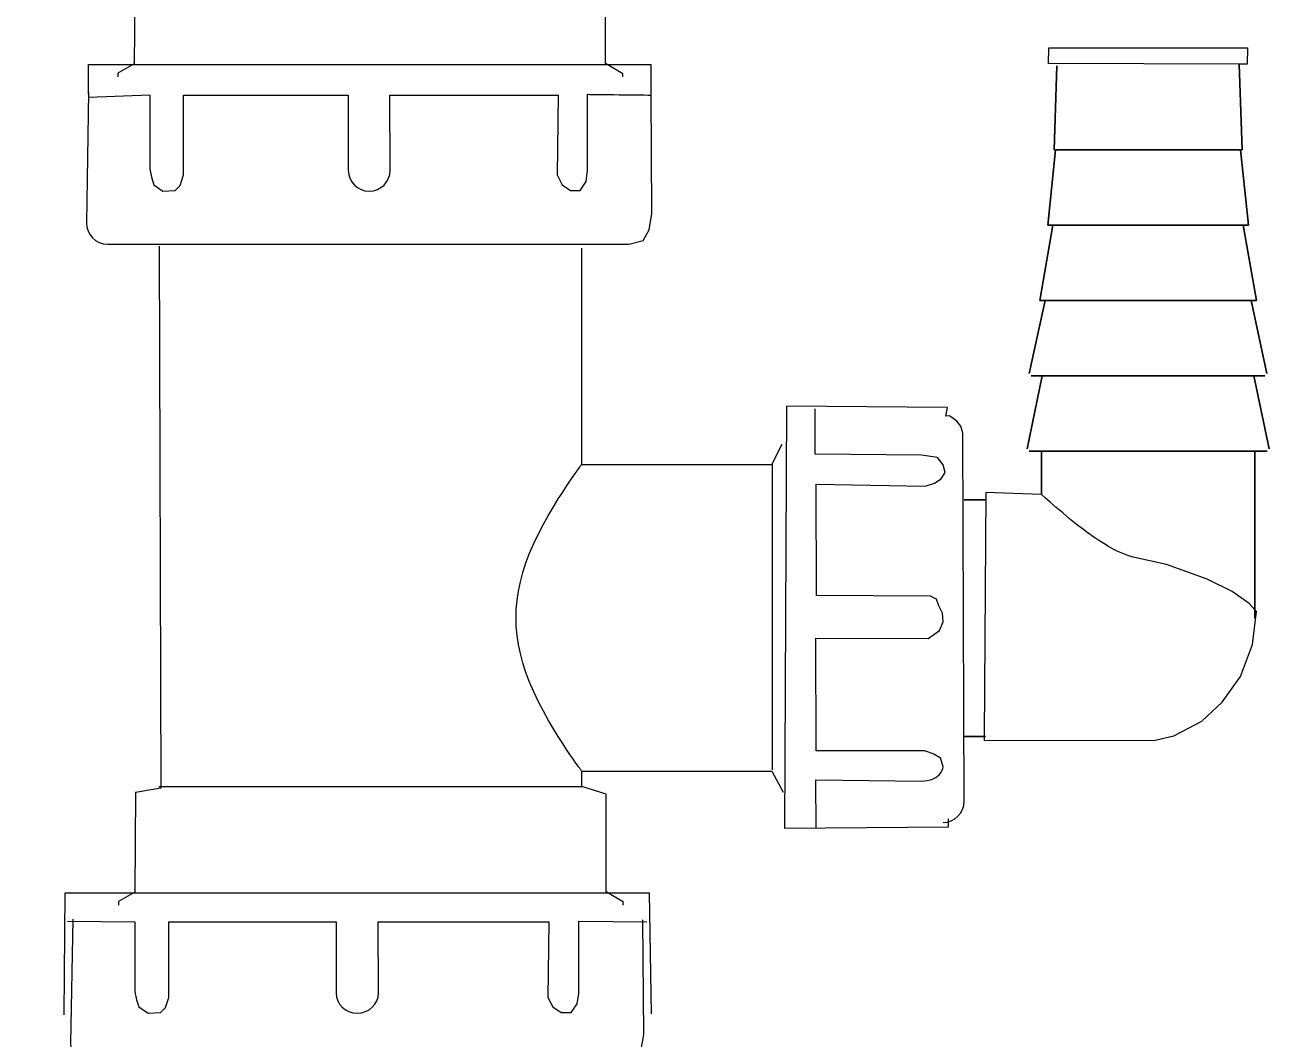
# Model space of a CAD drawing. Header units: millimetres. Extents: x 976 to 9349, y -1578 to 2211.
# Drawn here: x 6642.65 to 6654.39, y -643.9 to -634.34 of the extents above; entities that cross this region are included whole.
import ezdxf

# ---------------------------------------------------------------- set-up
doc = ezdxf.new("R2010")
doc.units = ezdxf.units.MM
doc.layers.add('Inst - odpływ', color=35, linetype='Continuous')

# ---------------------------------------------------------------- blocks, each defined once
blk = doc.blocks.new('Z$W@#17160')
for p, q in [((39.646, 16.973), (44.949, 16.973)), ((39.646, 16.691), (39.646, 16.973)), ((44.949, 16.684), (44.949, 16.973)), ((40.223, 16.683), (39.645, 16.66))]:
    blk.add_line(p, q)
for points, knots in [([(44.682, 16.856), (44.682, 16.873), (44.682, 16.883), (44.682, 16.883), (44.682, 16.883), (44.682, 16.883), (44.521, 16.98), (44.521, 16.98), (44.521, 16.98), (44.521, 16.98), (44.521, 17.902), (44.521, 17.902), (44.521, 17.902), (44.521, 17.902), (44.291, 17.974), (44.291, 17.974), (44.291, 17.974), (44.291, 17.974), (44.29, 18.119), (44.29, 18.119), (44.29, 18.119), (44.29, 18.119), (44.289, 18.121), (44.289, 18.121), (44.289, 18.121), (44.289, 18.121), (44.285, 18.126), (44.285, 18.126), (44.285, 18.126), (44.285, 18.126), (44.279, 18.134), (44.279, 18.134), (44.279, 18.134), (44.279, 18.134), (44.271, 18.146), (44.271, 18.146), (44.271, 18.146), (44.271, 18.146), (44.261, 18.16), (44.261, 18.16), (44.261, 18.16), (44.261, 18.16), (44.247, 18.179), (44.247, 18.179), (44.247, 18.179), (44.247, 18.179), (44.229, 18.204), (44.229, 18.204), (44.229, 18.204), (44.229, 18.204), (44.207, 18.236), (44.207, 18.236), (44.207, 18.236), (44.207, 18.236), (44.18, 18.276), (44.18, 18.276), (44.18, 18.276), (44.18, 18.276), (44.147, 18.323), (44.147, 18.323), (44.147, 18.323), (44.147, 18.323), (44.11, 18.38), (44.11, 18.38), (44.11, 18.38), (44.11, 18.38), (44.068, 18.445), (44.068, 18.445), (44.068, 18.445), (44.068, 18.445), (44.023, 18.518), (44.023, 18.518), (44.023, 18.518), (44.023, 18.518), (43.976, 18.597), (43.976, 18.597), (43.976, 18.597), (43.976, 18.597), (43.928, 18.683), (43.928, 18.683), (43.928, 18.683), (43.928, 18.683), (43.881, 18.773), (43.881, 18.773), (43.881, 18.773), (43.881, 18.773), (43.838, 18.865), (43.838, 18.865), (43.838, 18.865), (43.838, 18.865), (43.798, 18.957), (43.798, 18.957), (43.798, 18.957), (43.798, 18.957), (43.764, 19.048), (43.764, 19.048), (43.764, 19.048), (43.764, 19.048), (43.734, 19.138), (43.734, 19.138), (43.734, 19.138), (43.734, 19.138), (43.711, 19.227), (43.711, 19.227), (43.711, 19.227), (43.711, 19.227), (43.693, 19.313), (43.693, 19.313), (43.693, 19.313), (43.693, 19.313), (43.68, 19.398), (43.68, 19.398), (43.68, 19.398), (43.68, 19.398), (43.672, 19.482), (43.672, 19.482), (43.672, 19.482), (43.672, 19.482), (43.67, 19.564), (43.67, 19.564), (43.67, 19.564), (43.67, 19.564), (43.672, 19.646), (43.672, 19.646), (43.672, 19.646), (43.672, 19.646), (43.68, 19.73), (43.68, 19.73), (43.68, 19.73), (43.68, 19.73), (43.693, 19.815), (43.693, 19.815), (43.693, 19.815), (43.693, 19.815), (43.711, 19.901), (43.711, 19.901), (43.711, 19.901), (43.711, 19.901), (43.734, 19.99), (43.734, 19.99), (43.734, 19.99), (43.734, 19.99), (43.764, 20.08), (43.764, 20.08), (43.764, 20.08), (43.764, 20.08), (43.798, 20.171), (43.798, 20.171), (43.798, 20.171), (43.798, 20.171), (43.838, 20.263), (43.838, 20.263), (43.838, 20.263), (43.838, 20.263), (43.881, 20.355), (43.881, 20.355), (43.881, 20.355), (43.881, 20.355), (43.928, 20.445), (43.928, 20.445), (43.928, 20.445), (43.928, 20.445), (43.976, 20.531), (43.976, 20.531), (43.976, 20.531), (43.976, 20.531), (44.023, 20.61), (44.023, 20.61), (44.023, 20.61), (44.023, 20.61), (44.068, 20.683), (44.068, 20.683), (44.068, 20.683), (44.068, 20.683), (44.11, 20.748), (44.11, 20.748), (44.11, 20.748), (44.11, 20.748), (44.148, 20.805), (44.148, 20.805), (44.148, 20.805), (44.148, 20.805), (44.18, 20.852), (44.18, 20.852), (44.18, 20.852), (44.18, 20.852), (44.207, 20.892), (44.207, 20.892), (44.207, 20.892), (44.207, 20.892), (44.23, 20.924), (44.23, 20.924), (44.23, 20.924), (44.23, 20.924), (44.247, 20.949), (44.247, 20.949), (44.247, 20.949), (44.247, 20.949), (44.261, 20.968), (44.261, 20.968), (44.261, 20.968), (44.261, 20.968), (44.271, 20.982), (44.271, 20.982), (44.271, 20.982), (44.271, 20.982), (44.279, 20.994), (44.279, 20.994), (44.279, 20.994), (44.279, 20.994), (44.285, 21.002), (44.285, 21.002), (44.285, 21.002), (44.285, 21.002), (44.289, 21.007), (44.289, 21.007), (44.289, 21.007), (44.289, 21.007), (44.29, 21.009), (44.29, 21.009), (44.29, 21.009), (44.29, 21.009), (44.291, 23.046), (44.291, 23.046)], [0.1627991, 0.1627991, 0.1627991, 0.1627991, 0.1641791, 0.1641791, 0.1641791, 0.1641791, 0.1791045, 0.1791045, 0.1791045, 0.1791045, 0.1940299, 0.1940299, 0.1940299, 0.1940299, 0.2089552, 0.2089552, 0.2089552, 0.2089552, 0.2238806, 0.2238806, 0.2238806, 0.2238806, 0.238806, 0.238806, 0.238806, 0.238806, 0.2537313, 0.2537313, 0.2537313, 0.2537313, 0.2686567, 0.2686567, 0.2686567, 0.2686567, 0.2835821, 0.2835821, 0.2835821, 0.2835821, 0.2985075, 0.2985075, 0.2985075, 0.2985075, 0.3134328, 0.3134328, 0.3134328, 0.3134328, 0.3283582, 0.3283582, 0.3283582, 0.3283582, 0.3432836, 0.3432836, 0.3432836, 0.3432836, 0.358209, 0.358209, 0.358209, 0.358209, 0.3731343, 0.3731343, 0.3731343, 0.3731343, 0.3880597, 0.3880597, 0.3880597, 0.3880597, 0.4029851, 0.4029851, 0.4029851, 0.4029851, 0.4179104, 0.4179104, 0.4179104, 0.4179104, 0.4328358, 0.4328358, 0.4328358, 0.4328358, 0.4477612, 0.4477612, 0.4477612, 0.4477612, 0.4626866, 0.4626866, 0.4626866, 0.4626866, 0.4776119, 0.4776119, 0.4776119, 0.4776119, 0.4925373, 0.4925373, 0.4925373, 0.4925373, 0.5074627, 0.5074627, 0.5074627, 0.5074627, 0.5223881, 0.5223881, 0.5223881, 0.5223881, 0.5373134, 0.5373134, 0.5373134, 0.5373134, 0.5522388, 0.5522388, 0.5522388, 0.5522388, 0.5671642, 0.5671642, 0.5671642, 0.5671642, 0.5820896, 0.5820896, 0.5820896, 0.5820896, 0.5970149, 0.5970149, 0.5970149, 0.5970149, 0.6119403, 0.6119403, 0.6119403, 0.6119403, 0.6268657, 0.6268657, 0.6268657, 0.6268657, 0.641791, 0.641791, 0.641791, 0.641791, 0.6567164, 0.6567164, 0.6567164, 0.6567164, 0.6716418, 0.6716418, 0.6716418, 0.6716418, 0.6865672, 0.6865672, 0.6865672, 0.6865672, 0.7014925, 0.7014925, 0.7014925, 0.7014925, 0.7164179, 0.7164179, 0.7164179, 0.7164179, 0.7313433, 0.7313433, 0.7313433, 0.7313433, 0.7462687, 0.7462687, 0.7462687, 0.7462687, 0.761194, 0.761194, 0.761194, 0.761194, 0.7761194, 0.7761194, 0.7761194, 0.7761194, 0.7910448, 0.7910448, 0.7910448, 0.7910448, 0.8059701, 0.8059701, 0.8059701, 0.8059701, 0.8208955, 0.8208955, 0.8208955, 0.8208955, 0.8358209, 0.8358209, 0.8358209, 0.8358209, 0.8507463, 0.8507463, 0.8507463, 0.8507463, 0.8656716, 0.8656716, 0.8656716, 0.8656716, 0.880597, 0.880597, 0.880597, 0.880597, 0.8955224, 0.8955224, 0.8955224, 0.8955224, 0.9104478, 0.9104478, 0.9104478, 0.9104478, 0.9253731, 0.9253731, 0.9253731, 0.9253731, 0.9402985, 0.9402985, 0.9402985, 0.9402985, 0.9552239, 0.9552239, 0.9552239, 0.9552239, 0.9701493, 0.9701493, 0.9701493, 0.9701493, 1, 1, 1, 1]), ([(40.307, 23.064), (40.307, 23.064), (40.32, 17.959), (40.32, 17.959), (40.32, 17.959), (40.32, 17.959), (40.084, 17.918), (40.084, 17.918), (40.084, 17.918), (40.084, 17.918), (40.077, 16.978), (40.077, 16.978), (40.077, 16.978), (40.077, 16.978), (39.922, 16.89), (39.922, 16.89), (39.922, 16.89), (39.922, 16.89), (39.922, 16.878), (39.922, 16.856)], [0, 0, 0, 0, 0.01492537, 0.01492537, 0.01492537, 0.01492537, 0.02985075, 0.02985075, 0.02985075, 0.02985075, 0.04477612, 0.04477612, 0.04477612, 0.04477612, 0.05970149, 0.05970149, 0.05970149, 0.05970149, 0.06125438, 0.06125438, 0.06125438, 0.06125438]), ([(48.699, 17.13), (48.699, 17.13), (48.698, 16.98), (48.698, 16.98), (48.698, 16.98), (48.698, 16.98), (50.494, 16.974), (50.494, 16.974), (50.494, 16.974), (50.494, 16.974), (50.57, 16.974), (50.57, 16.974), (50.57, 16.974), (50.57, 16.974), (50.572, 17.13), (50.572, 17.13), (50.572, 17.13), (50.572, 17.13), (48.699, 17.13), (48.699, 17.13)], [0, 0, 0, 0, 0.166667, 0.166667, 0.166667, 0.166667, 0.333333, 0.333333, 0.333333, 0.333333, 0.5, 0.5, 0.5, 0.5, 0.666667, 0.666667, 0.666667, 0.666667, 1, 1, 1, 1]), ([(48.776, 16.959), (48.776, 16.959), (48.749, 16.167), (48.749, 16.167), (48.749, 16.167), (48.749, 16.167), (50.508, 16.167), (50.508, 16.167), (50.508, 16.167), (50.508, 16.167), (48.749, 16.167), (48.749, 16.167), (48.749, 16.167), (48.749, 16.167), (48.776, 16.959), (48.776, 16.959)], [0, 0, 0, 0, 0.2, 0.2, 0.2, 0.2, 0.4, 0.4, 0.4, 0.4, 0.6, 0.6, 0.6, 0.6, 1, 1, 1, 1]), ([(50.494, 16.98), (50.494, 16.98), (50.494, 16.974), (50.494, 16.974), (50.494, 16.974), (50.494, 16.974), (50.522, 16.167), (50.522, 16.167), (50.522, 16.167), (50.522, 16.167), (50.508, 16.167), (50.508, 16.167), (50.508, 16.167), (50.508, 16.167), (50.582, 15.457), (50.582, 15.457), (50.582, 15.457), (50.582, 15.457), (50.533, 15.457), (50.533, 15.457), (50.533, 15.457), (50.533, 15.457), (50.657, 14.747), (50.657, 14.747), (50.657, 14.747), (50.657, 14.747), (50.607, 14.747), (50.607, 14.747), (50.607, 14.747), (50.607, 14.747), (50.756, 14.061), (50.756, 14.061), (50.756, 14.061), (50.756, 14.061), (50.607, 14.747), (50.607, 14.747), (50.607, 14.747), (50.607, 14.747), (50.657, 14.747), (50.657, 14.747), (50.657, 14.747), (50.657, 14.747), (50.533, 15.457), (50.533, 15.457), (50.533, 15.457), (50.533, 15.457), (50.582, 15.457), (50.582, 15.457), (50.582, 15.457), (50.582, 15.457), (50.508, 16.167), (50.508, 16.167), (50.508, 16.167), (50.508, 16.167), (50.522, 16.167), (50.522, 16.167), (50.522, 16.167), (50.522, 16.167), (50.494, 16.974), (50.494, 16.974), (50.494, 16.974), (50.494, 16.974), (50.494, 16.98), (50.494, 16.98)], [0, 0, 0, 0, 0.058824, 0.058824, 0.058824, 0.058824, 0.117647, 0.117647, 0.117647, 0.117647, 0.176471, 0.176471, 0.176471, 0.176471, 0.235294, 0.235294, 0.235294, 0.235294, 0.294118, 0.294118, 0.294118, 0.294118, 0.352941, 0.352941, 0.352941, 0.352941, 0.411765, 0.411765, 0.411765, 0.411765, 0.470588, 0.470588, 0.470588, 0.470588, 0.529412, 0.529412, 0.529412, 0.529412, 0.588235, 0.588235, 0.588235, 0.588235, 0.647059, 0.647059, 0.647059, 0.647059, 0.705882, 0.705882, 0.705882, 0.705882, 0.764706, 0.764706, 0.764706, 0.764706, 0.823529, 0.823529, 0.823529, 0.823529, 0.882353, 0.882353, 0.882353, 0.882353, 1, 1, 1, 1]), ([(39.646, 16.711), (39.646, 16.711), (39.626, 15.479), (39.626, 15.479), (39.626, 15.479), (39.626, 15.369), (39.714, 15.279), (39.824, 15.279), (39.824, 15.279), (39.824, 15.279), (44.741, 15.28), (44.741, 15.28), (44.741, 15.28), (44.741, 15.28), (44.874, 15.314), (44.874, 15.314), (44.874, 15.314), (44.874, 15.314), (44.932, 15.415), (44.932, 15.415), (44.932, 15.415), (44.932, 15.415), (44.957, 15.567), (44.957, 15.567), (44.957, 15.567), (44.957, 15.567), (44.949, 16.703), (44.949, 16.703)], [0, 0, 0, 0, 0.125, 0.125, 0.125, 0.125, 0.25, 0.25, 0.25, 0.25, 0.375, 0.375, 0.375, 0.375, 0.5, 0.5, 0.5, 0.5, 0.625, 0.625, 0.625, 0.625, 0.75, 0.75, 0.75, 0.75, 1, 1, 1, 1]), ([(40.223, 16.683), (40.223, 16.683), (40.223, 16.683), (40.223, 16.683), (40.223, 16.683), (40.223, 16.683), (40.223, 15.988), (40.223, 15.988), (40.223, 15.988), (40.223, 15.988), (40.239, 15.91), (40.239, 15.91), (40.239, 15.91), (40.239, 15.91), (40.262, 15.839), (40.262, 15.839), (40.262, 15.839), (40.262, 15.839), (40.347, 15.777), (40.347, 15.777), (40.347, 15.777), (40.347, 15.777), (40.463, 15.785), (40.463, 15.785), (40.463, 15.785), (40.463, 15.785), (40.509, 15.832), (40.509, 15.832), (40.509, 15.832), (40.509, 15.832), (40.54, 15.933), (40.54, 15.933), (40.54, 15.933), (40.54, 15.933), (40.54, 16.683), (40.54, 16.683), (40.54, 16.683), (40.54, 16.683), (42.094, 16.683), (42.094, 16.683), (42.094, 16.683), (42.094, 16.683), (42.095, 15.977), (42.095, 15.977), (42.095, 15.977), (42.095, 15.867), (42.183, 15.778), (42.292, 15.778), (42.292, 15.778), (42.401, 15.778), (42.49, 15.867), (42.49, 15.977), (42.49, 15.977), (42.49, 15.977), (42.488, 16.683), (42.488, 16.683), (42.488, 16.683), (42.488, 16.683), (44.073, 16.683), (44.073, 16.683), (44.073, 16.683), (44.073, 16.683), (44.065, 15.933), (44.065, 15.933), (44.065, 15.933), (44.065, 15.933), (44.111, 15.839), (44.111, 15.839), (44.111, 15.839), (44.111, 15.839), (44.189, 15.785), (44.189, 15.785), (44.189, 15.785), (44.189, 15.785), (44.281, 15.785), (44.281, 15.785), (44.281, 15.785), (44.281, 15.785), (44.336, 15.871), (44.336, 15.871), (44.336, 15.871), (44.336, 15.871), (44.351, 15.972), (44.351, 15.972), (44.351, 15.972), (44.351, 15.972), (44.351, 16.691), (44.351, 16.691), (44.351, 16.691), (44.351, 16.691), (44.815, 16.686), (44.949, 16.684)], [0.0416151, 0.0416151, 0.0416151, 0.0416151, 0.0416667, 0.0416667, 0.0416667, 0.0416667, 0.0833333, 0.0833333, 0.0833333, 0.0833333, 0.125, 0.125, 0.125, 0.125, 0.1666667, 0.1666667, 0.1666667, 0.1666667, 0.2083333, 0.2083333, 0.2083333, 0.2083333, 0.25, 0.25, 0.25, 0.25, 0.2916667, 0.2916667, 0.2916667, 0.2916667, 0.3333333, 0.3333333, 0.3333333, 0.3333333, 0.375, 0.375, 0.375, 0.375, 0.4166667, 0.4166667, 0.4166667, 0.4166667, 0.4583333, 0.4583333, 0.4583333, 0.4583333, 0.5, 0.5, 0.5, 0.5, 0.5416667, 0.5416667, 0.5416667, 0.5416667, 0.5833333, 0.5833333, 0.5833333, 0.5833333, 0.625, 0.625, 0.625, 0.625, 0.6666667, 0.6666667, 0.6666667, 0.6666667, 0.7083333, 0.7083333, 0.7083333, 0.7083333, 0.75, 0.75, 0.75, 0.75, 0.7916667, 0.7916667, 0.7916667, 0.7916667, 0.8333333, 0.8333333, 0.8333333, 0.8333333, 0.875, 0.875, 0.875, 0.875, 0.9166667, 0.9166667, 0.9166667, 0.9166667, 0.9879717, 0.9879717, 0.9879717, 0.9879717]), ([(48.763, 16.167), (48.763, 16.167), (48.689, 15.457), (48.689, 15.457), (48.689, 15.457), (48.689, 15.457), (50.533, 15.457), (50.533, 15.457), (50.533, 15.457), (50.533, 15.457), (48.689, 15.457), (48.689, 15.457), (48.689, 15.457), (48.689, 15.457), (48.763, 16.167), (48.763, 16.167)], [0, 0, 0, 0, 0.2, 0.2, 0.2, 0.2, 0.4, 0.4, 0.4, 0.4, 0.6, 0.6, 0.6, 0.6, 1, 1, 1, 1]), ([(44.687, 9.051), (44.688, 9.068), (44.688, 9.078), (44.688, 9.078), (44.688, 9.078), (44.688, 9.078), (44.527, 9.175), (44.527, 9.175), (44.527, 9.175), (44.527, 9.175), (44.527, 10.097), (44.527, 10.097), (44.527, 10.097), (44.527, 10.097), (44.296, 10.169), (44.296, 10.169), (44.296, 10.169), (44.296, 10.169), (44.296, 10.314), (44.296, 10.314), (44.296, 10.314), (44.296, 10.314), (44.295, 10.316), (44.295, 10.316), (44.295, 10.316), (44.295, 10.316), (44.291, 10.321), (44.291, 10.321), (44.291, 10.321), (44.291, 10.321), (44.285, 10.329), (44.285, 10.329), (44.285, 10.329), (44.285, 10.329), (44.277, 10.341), (44.277, 10.341), (44.277, 10.341), (44.277, 10.341), (44.266, 10.355), (44.266, 10.355), (44.266, 10.355), (44.266, 10.355), (44.253, 10.374), (44.253, 10.374), (44.253, 10.374), (44.253, 10.374), (44.235, 10.399), (44.235, 10.399), (44.235, 10.399), (44.235, 10.399), (44.213, 10.431), (44.213, 10.431), (44.213, 10.431), (44.213, 10.431), (44.185, 10.471), (44.185, 10.471), (44.185, 10.471), (44.185, 10.471), (44.153, 10.518), (44.153, 10.518), (44.153, 10.518), (44.153, 10.518), (44.116, 10.575), (44.116, 10.575), (44.116, 10.575), (44.116, 10.575), (44.074, 10.64), (44.074, 10.64), (44.074, 10.64), (44.074, 10.64), (44.029, 10.713), (44.029, 10.713), (44.029, 10.713), (44.029, 10.713), (43.982, 10.792), (43.982, 10.792), (43.982, 10.792), (43.982, 10.792), (43.934, 10.878), (43.934, 10.878), (43.934, 10.878), (43.934, 10.878), (43.887, 10.968), (43.887, 10.968), (43.887, 10.968), (43.887, 10.968), (43.843, 11.06), (43.843, 11.06), (43.843, 11.06), (43.843, 11.06), (43.804, 11.152), (43.804, 11.152), (43.804, 11.152), (43.804, 11.152), (43.769, 11.243), (43.769, 11.243), (43.769, 11.243), (43.769, 11.243), (43.74, 11.333), (43.74, 11.333), (43.74, 11.333), (43.74, 11.333), (43.717, 11.422), (43.717, 11.422), (43.717, 11.422), (43.717, 11.422), (43.698, 11.508), (43.698, 11.508), (43.698, 11.508), (43.698, 11.508), (43.686, 11.593), (43.686, 11.593), (43.686, 11.593), (43.686, 11.593), (43.678, 11.677), (43.678, 11.677), (43.678, 11.677), (43.678, 11.677), (43.676, 11.759), (43.676, 11.759), (43.676, 11.759), (43.676, 11.759), (43.678, 11.841), (43.678, 11.841), (43.678, 11.841), (43.678, 11.841), (43.686, 11.925), (43.686, 11.925), (43.686, 11.925), (43.686, 11.925), (43.698, 12.01), (43.698, 12.01), (43.698, 12.01), (43.698, 12.01), (43.717, 12.096), (43.717, 12.096), (43.717, 12.096), (43.717, 12.096), (43.74, 12.185), (43.74, 12.185), (43.74, 12.185), (43.74, 12.185), (43.769, 12.275), (43.769, 12.275), (43.769, 12.275), (43.769, 12.275), (43.804, 12.366), (43.804, 12.366), (43.804, 12.366), (43.804, 12.366), (43.843, 12.458), (43.843, 12.458), (43.843, 12.458), (43.843, 12.458), (43.887, 12.55), (43.887, 12.55), (43.887, 12.55), (43.887, 12.55), (43.934, 12.64), (43.934, 12.64), (43.934, 12.64), (43.934, 12.64), (43.982, 12.726), (43.982, 12.726), (43.982, 12.726), (43.982, 12.726), (44.029, 12.805), (44.029, 12.805), (44.029, 12.805), (44.029, 12.805), (44.074, 12.878), (44.074, 12.878), (44.074, 12.878), (44.074, 12.878), (44.116, 12.943), (44.116, 12.943), (44.116, 12.943), (44.116, 12.943), (44.153, 13), (44.153, 13), (44.153, 13), (44.153, 13), (44.185, 13.047), (44.185, 13.047), (44.185, 13.047), (44.185, 13.047), (44.213, 13.087), (44.213, 13.087), (44.213, 13.087), (44.213, 13.087), (44.235, 13.119), (44.235, 13.119), (44.235, 13.119), (44.235, 13.119), (44.253, 13.144), (44.253, 13.144), (44.253, 13.144), (44.253, 13.144), (44.266, 13.163), (44.266, 13.163), (44.266, 13.163), (44.266, 13.163), (44.277, 13.177), (44.277, 13.177), (44.277, 13.177), (44.277, 13.177), (44.285, 13.189), (44.285, 13.189), (44.285, 13.189), (44.285, 13.189), (44.291, 13.197), (44.291, 13.197), (44.291, 13.197), (44.291, 13.197), (44.295, 13.202), (44.295, 13.202), (44.295, 13.202), (44.295, 13.202), (44.296, 13.204), (44.296, 13.204), (44.296, 13.204), (44.296, 13.204), (44.296, 15.241), (44.296, 15.241)], [0.1627991, 0.1627991, 0.1627991, 0.1627991, 0.1641791, 0.1641791, 0.1641791, 0.1641791, 0.1791045, 0.1791045, 0.1791045, 0.1791045, 0.1940299, 0.1940299, 0.1940299, 0.1940299, 0.2089552, 0.2089552, 0.2089552, 0.2089552, 0.2238806, 0.2238806, 0.2238806, 0.2238806, 0.238806, 0.238806, 0.238806, 0.238806, 0.2537313, 0.2537313, 0.2537313, 0.2537313, 0.2686567, 0.2686567, 0.2686567, 0.2686567, 0.2835821, 0.2835821, 0.2835821, 0.2835821, 0.2985075, 0.2985075, 0.2985075, 0.2985075, 0.3134328, 0.3134328, 0.3134328, 0.3134328, 0.3283582, 0.3283582, 0.3283582, 0.3283582, 0.3432836, 0.3432836, 0.3432836, 0.3432836, 0.358209, 0.358209, 0.358209, 0.358209, 0.3731343, 0.3731343, 0.3731343, 0.3731343, 0.3880597, 0.3880597, 0.3880597, 0.3880597, 0.4029851, 0.4029851, 0.4029851, 0.4029851, 0.4179104, 0.4179104, 0.4179104, 0.4179104, 0.4328358, 0.4328358, 0.4328358, 0.4328358, 0.4477612, 0.4477612, 0.4477612, 0.4477612, 0.4626866, 0.4626866, 0.4626866, 0.4626866, 0.4776119, 0.4776119, 0.4776119, 0.4776119, 0.4925373, 0.4925373, 0.4925373, 0.4925373, 0.5074627, 0.5074627, 0.5074627, 0.5074627, 0.5223881, 0.5223881, 0.5223881, 0.5223881, 0.5373134, 0.5373134, 0.5373134, 0.5373134, 0.5522388, 0.5522388, 0.5522388, 0.5522388, 0.5671642, 0.5671642, 0.5671642, 0.5671642, 0.5820896, 0.5820896, 0.5820896, 0.5820896, 0.5970149, 0.5970149, 0.5970149, 0.5970149, 0.6119403, 0.6119403, 0.6119403, 0.6119403, 0.6268657, 0.6268657, 0.6268657, 0.6268657, 0.641791, 0.641791, 0.641791, 0.641791, 0.6567164, 0.6567164, 0.6567164, 0.6567164, 0.6716418, 0.6716418, 0.6716418, 0.6716418, 0.6865672, 0.6865672, 0.6865672, 0.6865672, 0.7014925, 0.7014925, 0.7014925, 0.7014925, 0.7164179, 0.7164179, 0.7164179, 0.7164179, 0.7313433, 0.7313433, 0.7313433, 0.7313433, 0.7462687, 0.7462687, 0.7462687, 0.7462687, 0.761194, 0.761194, 0.761194, 0.761194, 0.7761194, 0.7761194, 0.7761194, 0.7761194, 0.7910448, 0.7910448, 0.7910448, 0.7910448, 0.8059701, 0.8059701, 0.8059701, 0.8059701, 0.8208955, 0.8208955, 0.8208955, 0.8208955, 0.8358209, 0.8358209, 0.8358209, 0.8358209, 0.8507463, 0.8507463, 0.8507463, 0.8507463, 0.8656716, 0.8656716, 0.8656716, 0.8656716, 0.880597, 0.880597, 0.880597, 0.880597, 0.8955224, 0.8955224, 0.8955224, 0.8955224, 0.9104478, 0.9104478, 0.9104478, 0.9104478, 0.9253731, 0.9253731, 0.9253731, 0.9253731, 0.9402985, 0.9402985, 0.9402985, 0.9402985, 0.9552239, 0.9552239, 0.9552239, 0.9552239, 0.9701493, 0.9701493, 0.9701493, 0.9701493, 1, 1, 1, 1]), ([(40.312, 15.259), (40.312, 15.259), (40.326, 10.154), (40.326, 10.154), (40.326, 10.154), (40.326, 10.154), (40.09, 10.113), (40.09, 10.113), (40.09, 10.113), (40.09, 10.113), (40.083, 9.173), (40.083, 9.173), (40.083, 9.173), (40.083, 9.173), (39.927, 9.085), (39.927, 9.085), (39.927, 9.085), (39.927, 9.085), (39.927, 9.073), (39.927, 9.051)], [0, 0, 0, 0, 0.01492537, 0.01492537, 0.01492537, 0.01492537, 0.02985075, 0.02985075, 0.02985075, 0.02985075, 0.04477612, 0.04477612, 0.04477612, 0.04477612, 0.05970149, 0.05970149, 0.05970149, 0.05970149, 0.06125438, 0.06125438, 0.06125438, 0.06125438]), ([(48.738, 15.457), (48.738, 15.457), (48.614, 14.747), (48.614, 14.747), (48.614, 14.747), (48.614, 14.747), (48.664, 14.747), (48.664, 14.747), (48.664, 14.747), (48.664, 14.747), (48.614, 14.747), (48.614, 14.747), (48.614, 14.747), (48.614, 14.747), (48.738, 15.457), (48.738, 15.457)], [0, 0, 0, 0, 0.2, 0.2, 0.2, 0.2, 0.4, 0.4, 0.4, 0.4, 0.6, 0.6, 0.6, 0.6, 1, 1, 1, 1]), ([(48.664, 14.747), (48.664, 14.747), (48.515, 14.061), (48.515, 14.061), (48.515, 14.061), (48.515, 14.061), (48.664, 14.747), (48.664, 14.747), (48.664, 14.747), (48.664, 14.747), (50.607, 14.747), (50.607, 14.747), (50.607, 14.747), (50.607, 14.747), (48.664, 14.747), (48.664, 14.747)], [0, 0, 0, 0, 0.2, 0.2, 0.2, 0.2, 0.4, 0.4, 0.4, 0.4, 0.6, 0.6, 0.6, 0.6, 1, 1, 1, 1]), ([(47.702, 9.828), (47.812, 9.828), (47.902, 9.919), (47.902, 10.031), (47.902, 10.031), (47.902, 10.031), (47.888, 13.497), (47.888, 13.497), (47.888, 13.497), (47.888, 13.497), (47.871, 13.563), (47.871, 13.563), (47.871, 13.563), (47.871, 13.563), (47.833, 13.61), (47.833, 13.61), (47.833, 13.61), (47.833, 13.61), (47.763, 13.662), (47.763, 13.662), (47.763, 13.662), (47.763, 13.662), (47.727, 13.658), (47.727, 13.658), (47.727, 13.658), (47.727, 13.658), (47.743, 13.739), (47.743, 13.739), (47.743, 13.739), (47.743, 13.739), (46.227, 13.754), (46.227, 13.754), (46.227, 13.754), (46.227, 13.754), (46.208, 9.775), (46.208, 9.775), (46.208, 9.775), (46.208, 9.775), (47.754, 9.787), (47.754, 9.787), (47.754, 9.787), (47.754, 9.787), (47.753, 9.864), (47.753, 9.864)], [0, 0, 0, 0, 0.083333, 0.083333, 0.083333, 0.083333, 0.166667, 0.166667, 0.166667, 0.166667, 0.25, 0.25, 0.25, 0.25, 0.333333, 0.333333, 0.333333, 0.333333, 0.416667, 0.416667, 0.416667, 0.416667, 0.5, 0.5, 0.5, 0.5, 0.583333, 0.583333, 0.583333, 0.583333, 0.666667, 0.666667, 0.666667, 0.666667, 0.75, 0.75, 0.75, 0.75, 0.833333, 0.833333, 0.833333, 0.833333, 1, 1, 1, 1]), ([(48.534, 14.037), (48.534, 14.037), (48.638, 14.037), (48.638, 14.037), (48.638, 14.037), (48.638, 14.037), (48.495, 13.351), (48.495, 13.351), (48.495, 13.351), (48.495, 13.351), (48.638, 14.037), (48.638, 14.037), (48.638, 14.037), (48.638, 14.037), (50.633, 14.037), (50.633, 14.037), (50.633, 14.037), (50.633, 14.037), (50.776, 13.351), (50.776, 13.351), (50.776, 13.351), (50.776, 13.351), (50.633, 14.037), (50.633, 14.037), (50.633, 14.037), (50.633, 14.037), (50.737, 14.037), (50.737, 14.037), (50.737, 14.037), (50.737, 14.037), (50.633, 14.037), (50.633, 14.037), (50.633, 14.037), (50.633, 14.037), (48.638, 14.037), (48.638, 14.037), (48.638, 14.037), (48.638, 14.037), (48.534, 14.037), (48.534, 14.037)], [0, 0, 0, 0, 0.090909, 0.090909, 0.090909, 0.090909, 0.181818, 0.181818, 0.181818, 0.181818, 0.272727, 0.272727, 0.272727, 0.272727, 0.363636, 0.363636, 0.363636, 0.363636, 0.454545, 0.454545, 0.454545, 0.454545, 0.545455, 0.545455, 0.545455, 0.545455, 0.636364, 0.636364, 0.636364, 0.636364, 0.727273, 0.727273, 0.727273, 0.727273, 0.818182, 0.818182, 0.818182, 0.818182, 1, 1, 1, 1]), ([(46.507, 9.772), (46.507, 9.772), (46.504, 10.23), (46.504, 10.23), (46.504, 10.23), (46.504, 10.23), (47.503, 10.22), (47.503, 10.22), (47.503, 10.22), (47.503, 10.22), (47.551, 10.224), (47.551, 10.224), (47.551, 10.224), (47.551, 10.224), (47.596, 10.235), (47.596, 10.235), (47.596, 10.235), (47.596, 10.235), (47.635, 10.253), (47.635, 10.253), (47.635, 10.253), (47.635, 10.253), (47.667, 10.277), (47.667, 10.277), (47.667, 10.277), (47.667, 10.277), (47.689, 10.307), (47.689, 10.307), (47.689, 10.307), (47.689, 10.307), (47.701, 10.339), (47.701, 10.339), (47.701, 10.339), (47.701, 10.339), (47.702, 10.357), (47.702, 10.357), (47.702, 10.357), (47.702, 10.357), (47.677, 10.437), (47.677, 10.437), (47.677, 10.437), (47.677, 10.437), (47.615, 10.474), (47.615, 10.474), (47.615, 10.474), (47.615, 10.474), (47.531, 10.504), (47.531, 10.504), (47.531, 10.504), (47.531, 10.504), (46.507, 10.506), (46.507, 10.506), (46.507, 10.506), (46.507, 10.506), (46.503, 11.566), (46.503, 11.566), (46.503, 11.566), (46.503, 11.566), (47.562, 11.562), (47.562, 11.562), (47.562, 11.562), (47.562, 11.562), (47.67, 11.64), (47.67, 11.64), (47.67, 11.64), (47.67, 11.64), (47.702, 11.72), (47.702, 11.72), (47.702, 11.72), (47.702, 11.72), (47.698, 11.802), (47.698, 11.802), (47.698, 11.802), (47.698, 11.802), (47.662, 11.87), (47.662, 11.87), (47.662, 11.87), (47.662, 11.87), (47.639, 11.935), (47.639, 11.935), (47.639, 11.935), (47.639, 11.935), (47.585, 11.962), (47.585, 11.962), (47.585, 11.962), (47.585, 11.962), (46.508, 11.967), (46.508, 11.967), (46.508, 11.967), (46.508, 11.967), (46.507, 13.016), (46.507, 13.016), (46.507, 13.016), (46.507, 13.016), (47.535, 12.998), (47.535, 12.998), (47.535, 12.998), (47.535, 12.998), (47.621, 13.027), (47.621, 13.027), (47.621, 13.027), (47.621, 13.027), (47.686, 13.069), (47.686, 13.069), (47.686, 13.069), (47.686, 13.069), (47.723, 13.127), (47.723, 13.127), (47.723, 13.127), (47.723, 13.127), (47.704, 13.199), (47.704, 13.199), (47.704, 13.199), (47.704, 13.199), (47.651, 13.268), (47.651, 13.268), (47.651, 13.268), (47.651, 13.268), (47.498, 13.292), (47.498, 13.292), (47.498, 13.292), (47.498, 13.292), (46.497, 13.299), (46.497, 13.299), (46.497, 13.299), (46.497, 13.299), (46.498, 13.726), (46.498, 13.726)], [0, 0, 0, 0, 0.030303, 0.030303, 0.030303, 0.030303, 0.060606, 0.060606, 0.060606, 0.060606, 0.090909, 0.090909, 0.090909, 0.090909, 0.121212, 0.121212, 0.121212, 0.121212, 0.151515, 0.151515, 0.151515, 0.151515, 0.181818, 0.181818, 0.181818, 0.181818, 0.212121, 0.212121, 0.212121, 0.212121, 0.242424, 0.242424, 0.242424, 0.242424, 0.272727, 0.272727, 0.272727, 0.272727, 0.30303, 0.30303, 0.30303, 0.30303, 0.333333, 0.333333, 0.333333, 0.333333, 0.363636, 0.363636, 0.363636, 0.363636, 0.393939, 0.393939, 0.393939, 0.393939, 0.424242, 0.424242, 0.424242, 0.424242, 0.454545, 0.454545, 0.454545, 0.454545, 0.484848, 0.484848, 0.484848, 0.484848, 0.515152, 0.515152, 0.515152, 0.515152, 0.545455, 0.545455, 0.545455, 0.545455, 0.575758, 0.575758, 0.575758, 0.575758, 0.606061, 0.606061, 0.606061, 0.606061, 0.636364, 0.636364, 0.636364, 0.636364, 0.666667, 0.666667, 0.666667, 0.666667, 0.69697, 0.69697, 0.69697, 0.69697, 0.727273, 0.727273, 0.727273, 0.727273, 0.757576, 0.757576, 0.757576, 0.757576, 0.787879, 0.787879, 0.787879, 0.787879, 0.818182, 0.818182, 0.818182, 0.818182, 0.848485, 0.848485, 0.848485, 0.848485, 0.878788, 0.878788, 0.878788, 0.878788, 0.909091, 0.909091, 0.909091, 0.909091, 0.939394, 0.939394, 0.939394, 0.939394, 1, 1, 1, 1]), ([(44.296, 13.204), (44.296, 13.204), (46.089, 13.204), (46.089, 13.204), (46.089, 13.204), (46.089, 13.204), (46.186, 13.394), (46.186, 13.394)], [0, 0, 0, 0, 0.333333, 0.333333, 0.333333, 0.333333, 1, 1, 1, 1]), ([(50.642, 13.327), (50.642, 13.327), (50.642, 11.834), (50.642, 11.834), (50.642, 11.834), (50.642, 11.834), (50.642, 11.755), (50.642, 11.755), (50.642, 11.755), (50.642, 11.755), (50.642, 11.834), (50.642, 11.834), (50.642, 11.834), (50.642, 11.834), (50.642, 13.327), (50.642, 13.327), (50.642, 13.327), (50.642, 13.327), (50.757, 13.327), (50.757, 13.327), (50.757, 13.327), (50.757, 13.327), (50.642, 13.327), (50.642, 13.327)], [0, 0, 0, 0, 0.142857, 0.142857, 0.142857, 0.142857, 0.285714, 0.285714, 0.285714, 0.285714, 0.428571, 0.428571, 0.428571, 0.428571, 0.571429, 0.571429, 0.571429, 0.571429, 0.714286, 0.714286, 0.714286, 0.714286, 1, 1, 1, 1]), ([(48.514, 13.327), (48.514, 13.327), (50.642, 13.327), (50.642, 13.327), (50.642, 13.327), (50.642, 13.327), (48.514, 13.327), (48.514, 13.327)], [0, 0, 0, 0, 0.333333, 0.333333, 0.333333, 0.333333, 1, 1, 1, 1]), ([(48.629, 13.327), (48.629, 13.327), (48.629, 12.921), (48.629, 12.921), (48.629, 12.921), (48.629, 12.921), (48.629, 13.327), (48.629, 13.327)], [0, 0, 0, 0, 0.333333, 0.333333, 0.333333, 0.333333, 1, 1, 1, 1]), ([(48.629, 12.921), (48.629, 12.921), (48.638, 12.913), (48.638, 12.913), (48.638, 12.913), (48.638, 12.913), (48.666, 12.888), (48.666, 12.888), (48.666, 12.888), (48.666, 12.888), (48.711, 12.849), (48.711, 12.849), (48.711, 12.849), (48.711, 12.849), (48.768, 12.799), (48.768, 12.799), (48.768, 12.799), (48.768, 12.799), (48.831, 12.746), (48.831, 12.746), (48.831, 12.746), (48.831, 12.746), (48.895, 12.692), (48.895, 12.692), (48.895, 12.692), (48.895, 12.692), (48.958, 12.642), (48.958, 12.642), (48.958, 12.642), (48.958, 12.642), (49.017, 12.596), (49.017, 12.596), (49.017, 12.596), (49.017, 12.596), (49.072, 12.555), (49.072, 12.555), (49.072, 12.555), (49.072, 12.555), (49.123, 12.519), (49.123, 12.519), (49.123, 12.519), (49.123, 12.519), (49.171, 12.486), (49.171, 12.486), (49.171, 12.486), (49.171, 12.486), (49.217, 12.457), (49.217, 12.457), (49.217, 12.457), (49.217, 12.457), (49.261, 12.43), (49.261, 12.43), (49.261, 12.43), (49.261, 12.43), (49.306, 12.406), (49.306, 12.406), (49.306, 12.406), (49.306, 12.406), (49.351, 12.383), (49.351, 12.383), (49.351, 12.383), (49.351, 12.383), (49.398, 12.363), (49.398, 12.363), (49.398, 12.363), (49.398, 12.363), (49.446, 12.345), (49.446, 12.345), (49.446, 12.345), (49.446, 12.345), (49.496, 12.33), (49.496, 12.33), (49.496, 12.33), (49.496, 12.33), (49.808, 12.259), (49.808, 12.259), (49.808, 12.259), (49.808, 12.259), (50.193, 12.122), (50.193, 12.122), (50.193, 12.122), (50.193, 12.122), (50.428, 12.005), (50.428, 12.005), (50.428, 12.005), (50.428, 12.005), (50.59, 11.894), (50.59, 11.894), (50.59, 11.894), (50.59, 11.894), (50.642, 11.834), (50.642, 11.834), (50.642, 11.834), (50.642, 11.834), (50.656, 11.818), (50.656, 11.818), (50.656, 11.818), (50.656, 11.818), (50.619, 11.506), (50.619, 11.506), (50.619, 11.506), (50.619, 11.506), (50.507, 11.206), (50.507, 11.206), (50.507, 11.206), (50.507, 11.206), (50.333, 10.964), (50.333, 10.964), (50.333, 10.964), (50.333, 10.964), (50.143, 10.785), (50.143, 10.785), (50.143, 10.785), (50.143, 10.785), (49.877, 10.645), (49.877, 10.645), (49.877, 10.645), (49.877, 10.645), (49.703, 10.604), (49.703, 10.604), (49.703, 10.604), (49.703, 10.604), (48.089, 10.601), (48.089, 10.601), (48.089, 10.601), (48.089, 10.601), (48.089, 10.639), (48.089, 10.639), (48.089, 10.639), (48.089, 10.639), (48.107, 12.938), (48.107, 12.938), (48.107, 12.938), (48.107, 12.938), (48.629, 12.921), (48.629, 12.921)], [0, 0, 0, 0, 0.028571, 0.028571, 0.028571, 0.028571, 0.057143, 0.057143, 0.057143, 0.057143, 0.085714, 0.085714, 0.085714, 0.085714, 0.114286, 0.114286, 0.114286, 0.114286, 0.142857, 0.142857, 0.142857, 0.142857, 0.171429, 0.171429, 0.171429, 0.171429, 0.2, 0.2, 0.2, 0.2, 0.228571, 0.228571, 0.228571, 0.228571, 0.257143, 0.257143, 0.257143, 0.257143, 0.285714, 0.285714, 0.285714, 0.285714, 0.314286, 0.314286, 0.314286, 0.314286, 0.342857, 0.342857, 0.342857, 0.342857, 0.371429, 0.371429, 0.371429, 0.371429, 0.4, 0.4, 0.4, 0.4, 0.428571, 0.428571, 0.428571, 0.428571, 0.457143, 0.457143, 0.457143, 0.457143, 0.485714, 0.485714, 0.485714, 0.485714, 0.514286, 0.514286, 0.514286, 0.514286, 0.542857, 0.542857, 0.542857, 0.542857, 0.571429, 0.571429, 0.571429, 0.571429, 0.6, 0.6, 0.6, 0.6, 0.628571, 0.628571, 0.628571, 0.628571, 0.657143, 0.657143, 0.657143, 0.657143, 0.685714, 0.685714, 0.685714, 0.685714, 0.714286, 0.714286, 0.714286, 0.714286, 0.742857, 0.742857, 0.742857, 0.742857, 0.771429, 0.771429, 0.771429, 0.771429, 0.8, 0.8, 0.8, 0.8, 0.828571, 0.828571, 0.828571, 0.828571, 0.857143, 0.857143, 0.857143, 0.857143, 0.885714, 0.885714, 0.885714, 0.885714, 0.914286, 0.914286, 0.914286, 0.914286, 0.942857, 0.942857, 0.942857, 0.942857, 1, 1, 1, 1]), ([(48.101, 12.871), (48.101, 12.871), (47.902, 12.871), (47.902, 12.871), (47.902, 12.871), (47.902, 12.871), (48.101, 12.871), (48.101, 12.871)], [0, 0, 0, 0, 0.333333, 0.333333, 0.333333, 0.333333, 1, 1, 1, 1]), ([(48.101, 10.639), (48.101, 10.639), (48.089, 10.639), (48.089, 10.639), (48.089, 10.639), (48.089, 10.639), (47.902, 10.639), (47.902, 10.639), (47.902, 10.639), (47.902, 10.639), (48.101, 10.639), (48.101, 10.639)], [0, 0, 0, 0, 0.25, 0.25, 0.25, 0.25, 0.5, 0.5, 0.5, 0.5, 1, 1, 1, 1]), ([(44.296, 10.314), (44.296, 10.314), (46.089, 10.314), (46.089, 10.314), (46.089, 10.314), (46.089, 10.314), (46.195, 10.116), (46.195, 10.116)], [0, 0, 0, 0, 0.333333, 0.333333, 0.333333, 0.333333, 1, 1, 1, 1])]:
    blk.add_open_spline(points, degree=3, knots=knots)
for points in [[(40.08, 16.973), (40.08, 16.973), (44.514, 16.973), (44.514, 16.973)], [(46.093, 10.326), (46.093, 10.326), (46.093, 13.215), (46.093, 13.215)], [(44.296, 10.165), (44.296, 10.165), (40.31, 10.165), (40.31, 10.165)], [(40.086, 9.168), (40.086, 9.168), (44.52, 9.168), (44.52, 9.168)]]:
    blk.add_open_spline(points, degree=3)
at = {"lineweight": -3}
for points, knots in [([(39.417, 8.018), (39.417, 8.018), (39.426, 9.168), (39.426, 9.168), (39.426, 9.168), (39.426, 9.168), (44.933, 9.168), (44.933, 9.168), (44.933, 9.168), (44.933, 9.168), (44.949, 8.025), (44.949, 8.025)], [0, 0, 0, 0, 0.25, 0.25, 0.25, 0.25, 0.5, 0.5, 0.5, 0.5, 1, 1, 1, 1]), ([(39.497, 8.92), (39.497, 8.92), (39.476, 7.75), (39.476, 7.75), (39.476, 7.75), (39.476, 7.645), (39.566, 7.56), (39.676, 7.56), (39.676, 7.56), (39.676, 7.56), (44.662, 7.561), (44.662, 7.561), (44.662, 7.561), (44.662, 7.561), (44.797, 7.593), (44.797, 7.593), (44.797, 7.593), (44.797, 7.593), (44.856, 7.689), (44.856, 7.689), (44.856, 7.689), (44.856, 7.689), (44.882, 7.833), (44.882, 7.833), (44.882, 7.833), (44.882, 7.833), (44.873, 8.912), (44.873, 8.912)], [0, 0, 0, 0, 0.125, 0.125, 0.125, 0.125, 0.25, 0.25, 0.25, 0.25, 0.375, 0.375, 0.375, 0.375, 0.5, 0.5, 0.5, 0.5, 0.625, 0.625, 0.625, 0.625, 0.75, 0.75, 0.75, 0.75, 1, 1, 1, 1]), ([(39.447, 8.901), (39.447, 8.901), (40.082, 8.893), (40.082, 8.893), (40.082, 8.893), (40.082, 8.893), (40.082, 8.233), (40.082, 8.233), (40.082, 8.233), (40.082, 8.233), (40.097, 8.159), (40.097, 8.159), (40.097, 8.159), (40.097, 8.159), (40.121, 8.092), (40.121, 8.092), (40.121, 8.092), (40.121, 8.092), (40.207, 8.033), (40.207, 8.033), (40.207, 8.033), (40.207, 8.033), (40.325, 8.04), (40.325, 8.04), (40.325, 8.04), (40.325, 8.04), (40.372, 8.085), (40.372, 8.085), (40.372, 8.085), (40.372, 8.085), (40.403, 8.181), (40.403, 8.181), (40.403, 8.181), (40.403, 8.181), (40.403, 8.893), (40.403, 8.893), (40.403, 8.893), (40.403, 8.893), (41.979, 8.893), (41.979, 8.893), (41.979, 8.893), (41.979, 8.893), (41.979, 8.223), (41.979, 8.223), (41.979, 8.223), (41.979, 8.118), (42.069, 8.033), (42.179, 8.033), (42.179, 8.033), (42.29, 8.033), (42.38, 8.118), (42.38, 8.223), (42.38, 8.223), (42.38, 8.223), (42.378, 8.893), (42.378, 8.893), (42.378, 8.893), (42.378, 8.893), (43.985, 8.893), (43.985, 8.893), (43.985, 8.893), (43.985, 8.893), (43.977, 8.181), (43.977, 8.181), (43.977, 8.181), (43.977, 8.181), (44.024, 8.092), (44.024, 8.092), (44.024, 8.092), (44.024, 8.092), (44.103, 8.04), (44.103, 8.04), (44.103, 8.04), (44.103, 8.04), (44.197, 8.04), (44.197, 8.04), (44.197, 8.04), (44.197, 8.04), (44.252, 8.122), (44.252, 8.122), (44.252, 8.122), (44.252, 8.122), (44.267, 8.218), (44.267, 8.218), (44.267, 8.218), (44.267, 8.218), (44.267, 8.901), (44.267, 8.901), (44.267, 8.901), (44.267, 8.901), (44.91, 8.893), (44.91, 8.893)], [0, 0, 0, 0, 0.041667, 0.041667, 0.041667, 0.041667, 0.083333, 0.083333, 0.083333, 0.083333, 0.125, 0.125, 0.125, 0.125, 0.166667, 0.166667, 0.166667, 0.166667, 0.208333, 0.208333, 0.208333, 0.208333, 0.25, 0.25, 0.25, 0.25, 0.291667, 0.291667, 0.291667, 0.291667, 0.333333, 0.333333, 0.333333, 0.333333, 0.375, 0.375, 0.375, 0.375, 0.416667, 0.416667, 0.416667, 0.416667, 0.458333, 0.458333, 0.458333, 0.458333, 0.5, 0.5, 0.5, 0.5, 0.541667, 0.541667, 0.541667, 0.541667, 0.583333, 0.583333, 0.583333, 0.583333, 0.625, 0.625, 0.625, 0.625, 0.666667, 0.666667, 0.666667, 0.666667, 0.708333, 0.708333, 0.708333, 0.708333, 0.75, 0.75, 0.75, 0.75, 0.791667, 0.791667, 0.791667, 0.791667, 0.833333, 0.833333, 0.833333, 0.833333, 0.875, 0.875, 0.875, 0.875, 0.916667, 0.916667, 0.916667, 0.916667, 1, 1, 1, 1])]:
    blk.add_open_spline(points, degree=3, knots=knots, dxfattribs=at)

msp = doc.modelspace()

# ---------------------------------------------------------------- block references
at = {"layer": 'Inst - odpływ'}
msp.add_blockref('Z$W@#17160', (6603.609, -651.69), dxfattribs=at)

doc.saveas('drawing.dxf')
